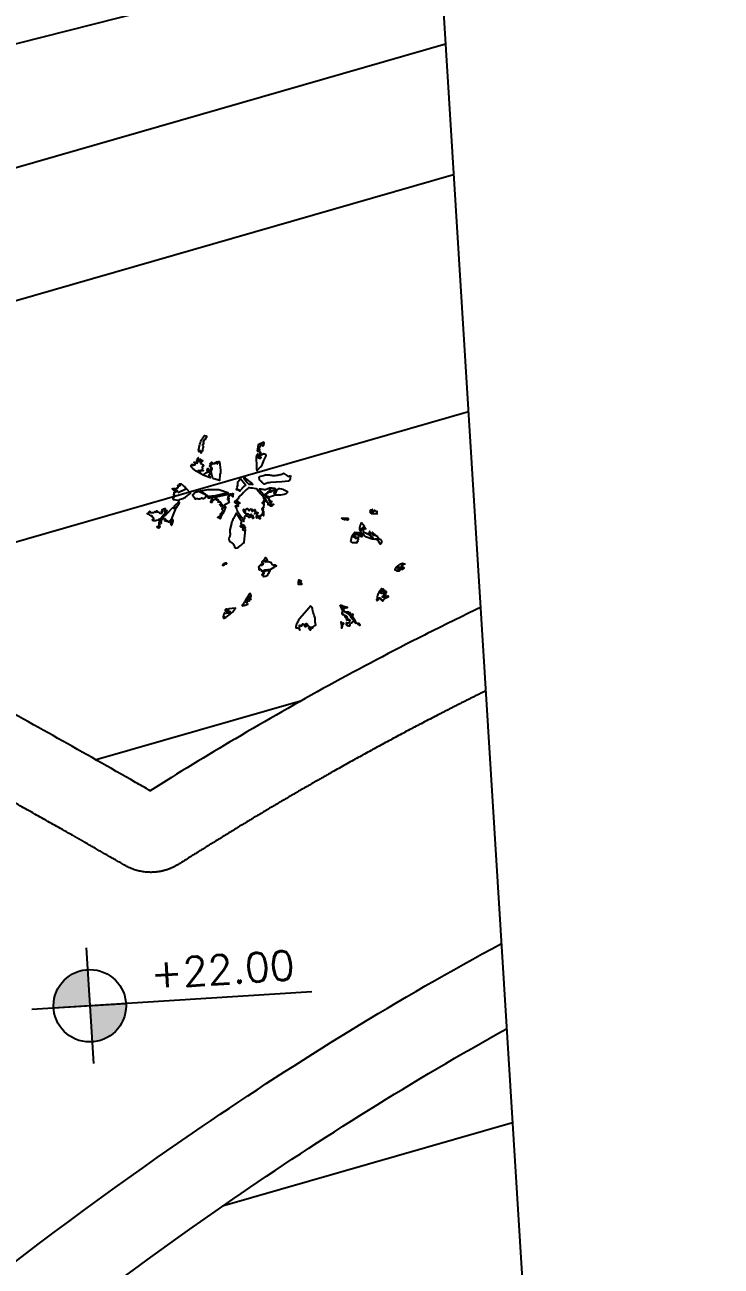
# Model space of a CAD drawing. Header units: millimetres. Extents: x 55520 to 96084, y -58491 to -49645.
# Drawn here: x 60770.71 to 60797.73, y -57585.09 to -57536.91 of the extents above; entities that cross this region are included whole.
import ezdxf
from ezdxf.enums import TextEntityAlignment as Align

# ---------------------------------------------------------------- set-up
doc = ezdxf.new("R2010")
doc.units = ezdxf.units.MM
for name, color, linetype in [('Alvenaria Vista', 40, 'Continuous'), ('ARQ-COTAS', 1, 'Continuous'), ('ARQ-SÍMBOLOS', 2, 'Continuous'), ('ARQ-TEXTO2', 2, 'Continuous'), ('Caminhos Principais', 13, 'Continuous'), ('Curvas de Nível', 10, 'Continuous'), ('Árvores Existentes', 114, 'Continuous')]:
    doc.layers.add(name, color=color, linetype=linetype)
doc.styles.add('ROMANS', font='romans.shx')

# ---------------------------------------------------------------- blocks, each defined once
blk = doc.blocks.new('Nível_Planta')
at = {"layer": 'ARQ-SÍMBOLOS', "ltscale": 0.1}
h = blk.add_hatch(color=1, dxfattribs=at)
h.dxf.hatch_style = 1
h.paths.add_polyline_path([(-0.25, 0), (0, 0), (0, 0.25, 0.414214)])
h.paths.add_polyline_path([(0.25, 0), (0, 0), (0, -0.25, 0.414214)])
at = {"layer": 'ARQ-SÍMBOLOS', "color": 1}
for p, q in [((0, 0.4), (0, -0.4)), ((1.5346, 0), (-0.4, 0))]:
    blk.add_line(p, q, dxfattribs=at)
at = {"layer": 'ARQ-SÍMBOLOS', "color": 1, "ltscale": 0.1}
blk.add_line((-0.25, 0), (0.25, 0), dxfattribs=at)
at = {"layer": 'ARQ-SÍMBOLOS', "color": 1}
blk.add_circle((0, 0), 0.25, dxfattribs=at)
at = {"layer": 'ARQ-TEXTO2', "style": 'ROMANS'}
blk.add_attdef('NIVEL-ACABADO', text='', height=0.2, dxfattribs=at).set_placement((0.4323, 0.0338), align=Align.BOTTOM_LEFT)
blk = doc.blocks.new('tree top 2_cad-block.com')
at = {"color": 0}
for points in [[(-1845, 1069), (-1847, 1084, -0.088815), (-1845, 1113), (-1816, 1209, -0.089515), (-1760, 1319, -0.039705), (-1714, 1370), (-1682, 1362), (-1680, 1351, 0.13608), (-1671, 1336), (-1687, 1332, 0.465732), (-1697, 1311, -0.562832), (-1700, 1307, 0.466834), (-1711, 1297, -0.581707), (-1715, 1294, 0.814547), (-1727, 1279, -0.734054), (-1734, 1267, 0.643271), (-1748, 1250, -0.162329), (-1743, 1216, -0.376612), (-1756, 1205, 0.419718), (-1769, 1193, 0.180092), (-1763, 1175, -0.267847), (-1759, 1151, 0.023532), (-1774, 1106, 0.207887), (-1770, 1078), (-1783, 1074, 0.500594), (-1797, 1042, -1.268623), (-1804, 1040, -0.01016), (-1805, 1066, 0.588961), (-1830, 1080, 0.252097), (-1838, 1066, -0.601837), (-1845, 1069, -0.718485)], [(-1788, 607), (-1746, 639, -0.097874), (-1697, 662, -0.128018), (-1675, 662, -0.307379), (-1658, 643), (-1656, 619), (-1665, 617, 0.29532), (-1675, 604, -0.182122), (-1677, 600, 0.494884), (-1677, 593, -0.195453), (-1665, 576, -0.080316), (-1664, 568, 0.278246), (-1656, 549), (-1788, 607), (-1879, 663, -0.097112), (-2017, 789), (-2010, 796, 0.411321), (-2010, 805, -0.500255), (-2009, 813), (-2003, 807, 1.12276), (-1988, 825, -0.743806), (-1986, 830, -0.311104), (-1973, 821, 0.514912), (-1953, 816, -0.313791), (-1946, 816, 0.452196), (-1930, 822, 0.410143), (-1947, 863, -0.969955), (-1945, 869, -0.06329), (-1909, 851, 0.355806), (-1888, 853, 0.510828), (-1890, 866, -0.10836), (-1903, 877, -1.177188), (-1898, 880, 0.331389), (-1879, 867, 0.582831), (-1873, 880, 0.154049), (-1902, 904, -0.894376), (-1901, 907, 0.129766), (-1872, 911, 0.905698), (-1877, 930, -1.12434), (-1878, 936, 0.426186), (-1866, 947, -1.282861), (-1863, 946, 0.354552), (-1859, 923, 0.296096), (-1829, 918, -0.551146), (-1818, 911, -0.351024), (-1827, 900, -0.220974), (-1832, 901, 0.600466), (-1858, 889, 0.550223), (-1843, 878, 0.015247), (-1824, 886, 0.362883), (-1819, 896, -0.451983), (-1815, 902, -0.214635), (-1792, 895, -0.312913), (-1788, 877, -0.381887), (-1794, 874, 0.31798), (-1813, 867, 0.132113), (-1825, 833, 0.618764), (-1819, 830, -0.358863), (-1806, 828, -0.304605), (-1805, 822, 0.602998), (-1803, 819, -0.442928), (-1781, 803, 0.261574), (-1774, 791, -0.805522), (-1775, 783, 0.140799), (-1790, 780, 0.181761), (-1798, 770, 0.207017), (-1797, 758, -0.118459), (-1792, 740, -0.217255), (-1800, 723, 0.627814), (-1796, 710, -0.409067), (-1785, 695, -0.679232), (-1792, 694, 0.253709), (-1803, 699, -0.330594), (-1806, 702, 0.928044), (-1814, 700, -0.631056), (-1820, 696, -0.030977), (-1825, 699, 0.530217), (-1835, 695, -0.532649), (-1845, 691, 0.097941), (-1859, 698, 0.126351), (-1880, 698, 0.790745), (-1880, 689, -0.1464), (-1847, 671, -0.680205), (-1851, 661, 0.032221), (-1875, 660)], [(-1708, 671), (-1699, 673, -0.09447), (-1677, 674, 0.045101), (-1669, 674, 0.489783), (-1665, 680, -0.058446), (-1670, 710, 0.292266), (-1680, 723, 0.33801), (-1706, 715, 0.166405), (-1711, 697, 0.041311), (-1708, 671, 0.824584)], [(-1460, 839), (-1449, 686, -0.0881), (-1454, 634, 0.056659), (-1479, 485), (-1607, 527), (-1637, 685), (-1619, 692, 0.273075), (-1610, 704, 0.426351), (-1615, 709, 0.15454), (-1635, 704), (-1632, 713), (-1619, 715, 0.269492), (-1605, 727, 0.535549), (-1613, 737, 0.093626), (-1631, 732), (-1627, 740, 0.268284), (-1628, 758, 0.564666), (-1644, 757), (-1641, 767, 0.727287), (-1650, 773, -1.678519), (-1651, 777, 0.206904), (-1632, 778, 0.858342), (-1637, 791, -0.921586), (-1638, 797, 0.182595), (-1630, 805, 0.479196), (-1634, 816, -0.635433), (-1636, 825), (-1627, 818, -0.147741), (-1620, 807, 0.575549), (-1607, 804, 0.382474), (-1606, 821, 0.187742), (-1629, 833, -0.788716), (-1629, 835, 0.191523), (-1616, 847, -0.517478), (-1610, 848, -0.111343), (-1598, 828, 0.350335), (-1581, 817, -0.066885), (-1551, 816, 0.715872), (-1541, 832, -0.5056), (-1540, 838, -0.421765), (-1532, 835, 0.187476), (-1508, 811, 0.631554), (-1492, 824, 0.251116), (-1514, 847, -0.944719), (-1513, 851, 0.126923), (-1475, 853, -0.597767), (-1460, 839, 0.843911)], [(-918, 375), (-904, 379, -0.146275), (-875, 377, 0.026103), (-840, 366, 0.751732), (-838, 370), (-865, 397, 0.019999), (-971, 496, 0.213727), (-1003, 505, 0.626689), (-1004, 500), (-945, 414), (-918, 375)], [(-2298, 149), (-2279, 158, -0.064163), (-2238, 173, 0.102926), (-2134, 218, -0.001225), (-2060, 270), (-2122, 356), (-2166, 342, 0.031229), (-2281, 297, -0.546866), (-2289, 302, -0.352214), (-2283, 309), (-2128, 366), (-2151, 392, 0.062144), (-2222, 455, -0.004183), (-2238, 466), (-2240, 460, -0.475274), (-2249, 456, 0.014731), (-2263, 462), (-2257, 450, -0.180142), (-2256, 430, -0.522103), (-2277, 423, 0.006367), (-2297, 438), (-2296, 428, -0.105469), (-2298, 392, -0.586196), (-2314, 388, 0.58716), (-2319, 387, -0.125602), (-2329, 369, -0.612555), (-2348, 375, 0.45834), (-2354, 378, -0.3315), (-2372, 384), (-2376, 376, -0.492547), (-2398, 375, 0.393664), (-2409, 376), (-2393, 363, 0.200012), (-2385, 361, -0.506432), (-2374, 349, 0.949461), (-2366, 347, -0.738255), (-2349, 347, 0.441385), (-2343, 344, -0.121715), (-2330, 346, -0.336345), (-2327, 342, 0.65249), (-2323, 341, -0.70196), (-2310, 337, -0.177369), (-2315, 321, -0.539552), (-2323, 321, 0.608779), (-2328, 321, -0.172682), (-2339, 310, -0.508094), (-2351, 317, 0.14849), (-2354, 325, 0.571931), (-2361, 324, -0.134437), (-2371, 310, 0.104294), (-2381, 297, 0.43602), (-2378, 287, -0.797149), (-2380, 272, 0.557089), (-2386, 261, 0.232415), (-2375, 253, -0.767225), (-2373, 237, -0.175102), (-2384, 237, 1.173055), (-2385, 228, -1.422673), (-2390, 214, 0.374572), (-2395, 214, 0.518418), (-2395, 210, -0.724129), (-2397, 194, 0.58457), (-2401, 182, -0.262825), (-2400, 172, 0.385163), (-2398, 169, 0.112171), (-2387, 167), (-2348, 160), (-2325, 155, -0.01112), (-2298, 149, 0.376878)], [(-2521, -35), (-2642, -157, -0.089009), (-2704, -201, -0.096163), (-2788, -221, -0.123216), (-2815, -216, -0.223286), (-2832, -195), (-2820, -195, 0.076603), (-2800, -190, 0.899829), (-2803, -178, -1.038091), (-2803, -175, 0.986811), (-2804, -164, -0.544454), (-2808, -158, 0.432806), (-2811, -153, -0.37258), (-2825, -130, 0.559072), (-2838, -119, -0.250373), (-2846, -118, 0.027998), (-2881, -93, 0.032051), (-2921, -71), (-2893, -56, 0.188026), (-2871, -32, -0.884622), (-2865, -33, 0.508499), (-2842, -54, -0.167556), (-2816, -57, 0.371143), (-2785, -49, -0.522163), (-2758, -49, 0.955418), (-2741, -38, -1.610711), (-2726, -37, 0.523452), (-2718, -51, -0.212245), (-2683, -68, 0.255519), (-2651, -81, 0.165677), (-2632, -71, 0.141011), (-2623, -55, 0.642708), (-2631, -49, -0.678161), (-2639, -42, -0.472306), (-2631, -38, 1.010485), (-2623, -24, -0.455818), (-2626, -9, -0.619485), (-2620, -10, 0.82757), (-2606, -9, -0.659329), (-2587, -3, 0.639199), (-2574, 1, -1.121814), (-2563, -2, 0.198454), (-2563, -12, -0.621284), (-2566, -16, 0.965475), (-2572, -36, -0.354222), (-2567, -44, -0.415077), (-2573, -49, 0.654997), (-2582, -65, 0.243418), (-2567, -72, 0.278337), (-2555, -65, -0.08015), (-2534, -36, -0.372967), (-2521, -35, -0.781338)], [(-1716, 178), (-1596, 173, 0.03918), (-1533, 175, 0.025885), (-1289, 215, -0.26769), (-1279, 212, -0.08339), (-1271, 200, 0.702426), (-1261, 200, -0.583324), (-1255, 202, 0.091947), (-1249, 197, 0.636667), (-1242, 203, -0.102023), (-1242, 216), (-1234, 212, 0.177507), (-1222, 211), (-1230, 200, 0.242683), (-1239, 151), (-1260, 173), (-1260, 179, 0.150092), (-1263, 190, 0.220869), (-1271, 196, -0.109232), (-1285, 201, 0.635134), (-1294, 196, 0.016557), (-1292, 183), (-1299, 189, 0.883233), (-1320, 173, 0.085094), (-1312, 164), (-1323, 167, 0.973357), (-1332, 138, -0.106541), (-1314, 126), (-1334, 127, 1.235018), (-1328, 98, -0.51714), (-1321, 92, -0.246346), (-1325, 83, 0.554423), (-1322, 57, -0.340995), (-1318, 47), (-1365, 24, -0.007605), (-1468, -26, -0.528192), (-1477, -21, -0.071723), (-1476, -10), (-1465, -7, 0.906774), (-1467, 16, 0.06872), (-1497, 12, -0.620262), (-1504, 19, -0.274898), (-1489, 30, 0.852401), (-1487, 62, 0.108481), (-1527, 62, -0.973353), (-1530, 75, 0.810752), (-1533, 112, 0.195441), (-1558, 105, -1.128724), (-1560, 110, 0.427576), (-1551, 134, 0.533613), (-1574, 137, -0.162671), (-1597, 124, 0.254329), (-1610, 114, -0.530919), (-1623, 111, 0.858905), (-1648, 92, -0.491423), (-1660, 65, -0.602763), (-1676, 83, -0.145022), (-1663, 100, 0.374464), (-1660, 115, -0.673088), (-1648, 130, 0.970228), (-1641, 150, 0.171449), (-1692, 151, -0.656795), (-1716, 178, -1.95652)], [(-627, 111), (-549, 83), (-547, 74, 0.346791), (-540, 68), (-545, 56, 0.204948), (-544, 31, 0.386827), (-535, 27, 0.108297), (-519, 37), (-535, 19, 0.715071), (-521, -6, 0.225989), (-498, 10, -1.063354), (-493, 7, -0.176207), (-516, -8, 1.02865), (-510, -29, -0.884872), (-504, -41, 1.23766), (-490, -57, -0.148128), (-468, -39, -1.25135), (-466, -50, 0.319746), (-480, -59, -0.401792), (-521, -77, -0.328346), (-533, -60, 0.585454), (-552, -48, -0.720937), (-567, -34, 0.351815), (-575, -3, 0.029506), (-603, 16, -1.207997), (-597, 23, 0.835817), (-587, 28, 0.274973), (-617, 55), (-620, 71, 0.028147), (-627, 111, -2.946315)], [(-2455, -327), (-2428, -250, 0.154649), (-2428, -230, 0.020316), (-2433, -215), (-2483, -274), (-2479, -277, -0.448907), (-2478, -289, 0.39416), (-2477, -295, -0.2667), (-2475, -304, 0.46305), (-2470, -310, -0.433449), (-2465, -317, 0.543615), (-2455, -327, -0.307416)], [(-1468, -121), (-1447, -154, -0.410895), (-1449, -161), (-1486, -198, 0.153247), (-1495, -218, -0.066662), (-1503, -242, 0.002474), (-1512, -262), (-1522, -251, 0.14932), (-1548, -237, -0.273157), (-1559, -227), (-1540, -220, 0.191769), (-1531, -212, -0.388623), (-1523, -210, 0.51548), (-1515, -205, -0.27493), (-1510, -198, 0.385071), (-1504, -184), (-1499, -181, 0.602624), (-1499, -170, -0.67029), (-1498, -161, -0.160548), (-1487, -161, 0.224512), (-1483, -150, -0.338029), (-1480, -147, 0.003162), (-1470, -144, 0.21648), (-1468, -121, -1.494868)], [(-1396, -33), (-1467, -68), (-1453, -97), (-1429, -132), (-1409, -90, 0.05474), (-1391, -41, 0.398208), (-1396, -33, 1.040274)], [(852, -386), (957, -401, -0.36627), (963, -407), (965, -435), (960, -437, -0.487012), (955, -433, 0.678002), (942, -429, -0.383513), (930, -431, 0.17088), (914, -426, 0.122086), (902, -430, -0.495728), (891, -426, 0.37845), (877, -418, -0.259637), (857, -411, 0.112432), (846, -403, -0.494107), (843, -392, -0.160505), (852, -386, -0.319489)], [(1414, -341), (1530, -351), (1530, -343), (1525, -339, -0.734262), (1529, -324, 0.333627), (1537, -318, 0.248211), (1535, -308, 0.27891), (1525, -305, -0.407942), (1506, -294, 0.573159), (1498, -291, -0.830127), (1490, -286, 0.994469), (1479, -281, -0.212947), (1471, -288, 0.491222), (1469, -292, -0.308631), (1468, -300, -0.489003), (1462, -300, 0.771362), (1455, -304, -0.09344), (1455, -324, -0.670202), (1447, -325, 0.011072), (1439, -312, -0.342731), (1439, -299, 0.047838), (1450, -284, 0.293272), (1450, -268, 0.542762), (1434, -268, -0.410365), (1422, -271, 0.411332), (1404, -276, 0.362362), (1405, -286, -0.641927), (1402, -296, 0.725184), (1399, -313, -0.403894), (1402, -321, 0.642281), (1407, -327, -0.830277), (1414, -341, 2.70295)], [(992, -855), (1021, -743), (1077, -682), (1114, -686), (1173, -695), (1212, -748), (1206, -776), (1202, -774), (1201, -766, 0.470454), (1186, -754, 0.563802), (1183, -763, -0.555261), (1181, -770), (1164, -759, -0.609785), (1165, -750, 0.527421), (1167, -740, 0.465619), (1143, -741, -0.297434), (1136, -743, -0.629265), (1136, -740, 0.113434), (1145, -728, 0.688074), (1140, -722, 0.10417), (1122, -734, -0.789973), (1117, -731, 0.324383), (1113, -721, 0.395234), (1099, -722, -0.208353), (1085, -729), (1088, -720), (1094, -715, 0.353349), (1097, -703, 0.509583), (1082, -700, -0.026084), (1037, -737, 0.766852), (1041, -747, 0.060096), (1060, -742, -0.231845), (1065, -743), (1050, -754, 0.372058), (1047, -769, 0.428666), (1055, -771, -0.044271), (1082, -758, -1.075869), (1084, -763, 0.419088), (1070, -785, 0.332562), (1088, -799, 0.115323), (1103, -796, 0.038252), (1133, -780, -0.923358), (1136, -784, 0.382251), (1132, -827, -0.57402), (1130, -832, 0.579223), (1122, -851, -0.308062), (1122, -865, -0.348826), (1112, -868, 0.934613), (1105, -885, -0.666693), (1105, -892), (1026, -886), (992, -855)], [(1211, -497, 0.014231), (1175, -605, 0.135111), (1175, -648), (1270, -582), (1211, -497)], [(1338, -738), (1430, -841), (1403, -839), (1297, -791), (1255, -754), (1256, -747, 0.205085), (1252, -737, -0.267582), (1251, -731, 0.959744), (1242, -728, -0.869547), (1238, -727, 0.941709), (1232, -726, -0.293953), (1228, -729), (1199, -691), (1193, -676, -0.273729), (1195, -664), (1280, -601), (1297, -629), (1287, -632), (1280, -628, 0.367764), (1262, -632, -0.063935), (1244, -651, 0.513268), (1244, -660, -0.605508), (1243, -668, 0.857756), (1245, -677, -0.635554), (1249, -683, 0.691072), (1256, -694, -0.29007), (1272, -699, 0.244103), (1285, -705, -0.257025), (1299, -712, 0.155781), (1313, -722, 0.072336), (1326, -724, -0.6132), (1330, -731, 0.996848), (1338, -738, 0.238591)], [(1348, -715), (1446, -838), (1473, -834, -0.271606), (1485, -839, 0.015518), (1503, -860, -0.078262), (1548, -931, 0.453694), (1565, -936, -0.004343), (1581, -927, 0.387248), (1584, -919, -0.412698), (1587, -909, 0.505004), (1589, -904, -0.472588), (1590, -895, 0.593565), (1589, -883, -0.301006), (1579, -865, 0.314148), (1574, -857, 0.111505), (1539, -851, -0.676042), (1535, -841, 0.461589), (1534, -827, 0.595664), (1528, -830, -0.18247), (1522, -845, -0.725359), (1515, -841, -0.03513), (1520, -813, 0.281204), (1516, -800, 0.079835), (1490, -783, -0.252554), (1473, -761, 0.588667), (1466, -758, -0.188763), (1444, -766, -0.108021), (1431, -762, -0.880198), (1436, -749, 0.76089), (1437, -746, -0.549946), (1439, -734, 0.851597), (1437, -725, -0.362531), (1427, -717, 0.277109), (1418, -708, 0.444998), (1411, -713, -0.255509), (1405, -720, 0.980122), (1409, -729, -1.395076), (1410, -736, 0.006286), (1389, -731, -0.506857), (1386, -723, 0.488723), (1383, -717, -0.278861), (1376, -709, 0.095203), (1371, -695, -0.173507), (1368, -685, 0.882483), (1363, -683, 0.238977), (1364, -689, -0.330198), (1363, -702, -0.207382), (1355, -706, 0.492074), (1348, -715, 1.040972)], [(-770, -1327), (-713, -1304), (-590, -1296), (-526, -1260, -0.054713), (-481, -1240, 0.514761), (-480, -1236), (-506, -1219), (-514, -1220), (-520, -1221, 0.341554), (-526, -1227, -0.956258), (-539, -1226, 0.377574), (-544, -1219, -0.125262), (-560, -1212, -0.345182), (-564, -1199, 0.439944), (-568, -1190, -0.437238), (-575, -1172), (-636, -1149, 0.146502), (-654, -1147), (-675, -1151, -0.196547), (-690, -1148), (-729, -1132, 0.375289), (-752, -1139), (-757, -1155), (-750, -1164, 0.555393), (-747, -1164, -0.791616), (-736, -1168, -0.297461), (-738, -1171, 0.675809), (-738, -1174, -0.392951), (-735, -1181, -0.370397), (-739, -1183, 0.716064), (-740, -1185, -0.628264), (-743, -1193, 0.513168), (-745, -1196, -0.533207), (-751, -1205, 0.299309), (-762, -1212, -0.679189), (-772, -1211, 0.74017), (-774, -1211, -0.944736), (-780, -1210, -0.131743), (-778, -1204, -0.344544), (-775, -1203, 0.499871), (-773, -1202, 0.241012), (-774, -1198, -0.316456), (-776, -1187), (-783, -1196, -0.133799), (-807, -1217, 0.187691), (-832, -1243), (-827, -1250, 0.291126), (-822, -1251, -0.706699), (-819, -1257, 0.555542), (-818, -1259, -0.347549), (-815, -1263, 0.48264), (-813, -1264, -1.394119), (-813, -1272, 0.162607), (-822, -1271, 0.718491), (-822, -1275, -0.433346), (-820, -1281, -0.149293), (-824, -1285), (-819, -1286, -0.535485), (-816, -1292, 0.300322), (-816, -1295, 0.637064), (-812, -1295, -0.243919), (-809, -1291, -0.503324), (-807, -1293), (-805, -1291, -0.508199), (-800, -1292, -0.303598), (-801, -1295, 0.357957), (-801, -1295, 0.559376), (-799, -1295, -0.2208), (-794, -1291, -0.560543), (-792, -1293, -0.139308), (-794, -1296), (-792, -1295, 0.167572), (-790, -1293, -1.022921), (-788, -1294, -0.182012), (-789, -1296), (-788, -1296), (-786, -1294, 0.252895), (-786, -1293, -0.895042), (-784, -1292, -0.221826), (-784, -1296, 0.425383), (-784, -1297, 0.060272), (-777, -1299, -0.493309), (-773, -1306, 0.004302), (-777, -1315, 0.503329), (-770, -1327, -1.565226)], [(-695, -1064), (-682, -1064, -0.267456), (-677, -1067), (-654, -1118, -0.404631), (-658, -1131), (-680, -1136, -0.183845), (-686, -1135), (-726, -1118), (-721, -1113), (-713, -1112, 0.649235), (-710, -1101, -0.954379), (-707, -1098, 0.461393), (-694, -1094, 0.228418), (-694, -1087, -0.428908), (-692, -1083, 0.611638), (-695, -1064, 1.456183)], [(-753, -1340), (-714, -1325, -0.092186), (-694, -1321), (-616, -1320, -0.370136), (-612, -1323, -0.259358), (-613, -1328), (-650, -1384, -0.014992), (-674, -1418, -0.239157), (-702, -1432), (-744, -1433), (-737, -1426, 0.848083), (-745, -1415, -0.24531), (-754, -1414, -0.181807), (-763, -1403, 0.528461), (-769, -1402), (-765, -1398, 0.498163), (-767, -1391, -0.723075), (-767, -1388, -0.182988), (-760, -1389, 0.342127), (-754, -1389, 0.578042), (-757, -1377), (-745, -1374, -0.082929), (-733, -1373, 0.710647), (-729, -1365, 0.293094), (-745, -1362), (-740, -1359, 1.044474), (-746, -1349, 0.045681), (-746, -1349, 0.712729), (-753, -1340, 2.663683)], [(1869, -1384), (1930, -1351, -0.097148), (1965, -1340, -0.140514), (1982, -1343, -0.016579), (2007, -1356, -0.830191), (2005, -1362, 0.089425), (1991, -1362, 0.234995), (1987, -1366, -0.478778), (1982, -1367, 0.496572), (1972, -1369, -0.317136), (1958, -1378, 0.515948), (1949, -1390, -0.79428), (1941, -1395, 1.437306), (1937, -1404, -0.392356), (1948, -1416, 0.381645), (1962, -1433, 0.758625), (1967, -1422, -0.744214), (1970, -1413, -0.333489), (1983, -1425, -0.158447), (1980, -1442, -0.396631), (1965, -1448, 0.555484), (1955, -1455, -1.27768), (1947, -1454, 0.657206), (1940, -1446, -1.42975), (1940, -1440, 0.96299), (1944, -1431, 0.174549), (1924, -1429, 0.559543), (1920, -1442, -0.348994), (1921, -1463, -0.418007), (1913, -1464, -0.299667), (1908, -1450, 0.193145), (1905, -1434, 0.342316), (1899, -1432, -0.713337), (1898, -1429, 0.275771), (1899, -1414, 0.191452), (1891, -1406, 0.581667), (1884, -1412, 0.114444), (1888, -1423), (1878, -1417, 0.615081), (1867, -1425, 0.437085), (1879, -1433, -1.066003), (1880, -1439, 1.159974), (1883, -1449, -0.57046), (1894, -1457, 0.001871), (1891, -1486, -0.788783), (1886, -1486, 0), (1882, -1477, 0.762191), (1874, -1478, -0.058706), (1872, -1485, -0.779396), (1869, -1484, 0.128645), (1864, -1472, 1.005616), (1857, -1476, -0.182153), (1860, -1485, -1.035845), (1853, -1484, 0.745755), (1848, -1482, -0.593832), (1840, -1480, 0.388609), (1830, -1473), (1816, -1463), (1812, -1439), (1816, -1438, -0.247079), (1822, -1438, 0.829924), (1827, -1431, -0.268799), (1825, -1423, -0.393608), (1829, -1421, 0.176772), (1837, -1421, 0.490694), (1838, -1414, -0.418859), (1839, -1405, -0.265366), (1845, -1404, 0.006994), (1855, -1408, 0.710176), (1860, -1401, -0.393253), (1863, -1388, -0.03645), (1869, -1384, -1.23272)], [(-20, -1630), (-75, -1628), (-75, -1620, -0.088597), (-62, -1539, -0.70993), (-55, -1539, 0.474003), (-42, -1544, -0.472383), (-34, -1547, 0.28341), (-21, -1558, -1.251566), (-24, -1565, 0.237675), (-44, -1563, 0.267676), (-52, -1573, 0.540002), (-45, -1580, -0.318436), (-35, -1584, 0.14078), (-23, -1595, -0.508809), (-22, -1601, 0.61424), (-16, -1616, -0.583075), (-12, -1626, -0.274093), (-20, -1630, -6.824921)], [(-1027, -1745), (-1094, -1826, 0.032991), (-1122, -1865, 0.016338), (-1139, -1893, -0.07529), (-1194, -1966), (-1188, -1970), (-1180, -1969, 0.257169), (-1169, -1961, -0.651257), (-1162, -1961, 0.536087), (-1149, -1963, -0.402156), (-1133, -1962), (-1101, -1952), (-1083, -1948), (-1085, -1934, 0.27592), (-1096, -1921, -0.58736), (-1101, -1898, -0.32016), (-1079, -1896, 0.772512), (-1076, -1893, -0.016266), (-1082, -1881, -0.171537), (-1085, -1856, -0.543591), (-1070, -1851, -0.154503), (-1049, -1879, 1.039647), (-1045, -1878, 0.046617), (-1064, -1842, -0.500819), (-1056, -1819, -0.394257), (-1030, -1832, 0.022448), (-1019, -1856, 0.624901), (-1015, -1856, 0.298802), (-1017, -1841, -0.350404), (-1018, -1801, -0.557284), (-1004, -1802), (-1010, -1770, 0.034702), (-1015, -1750, 0.483564), (-1027, -1745, 2.598106)], [(1524, -1806), (1511, -1827), (1520, -1891, 0.121588), (1523, -1898, -0.541651), (1521, -1901, -0.457047), (1516, -1897, 0.057371), (1510, -1864, 0.040875), (1501, -1841), (1473, -1878, 0.028758), (1448, -1916, 0.061947), (1430, -1958, 0.190218), (1432, -1971, -0.070914), (1436, -1983, -0.162018), (1435, -1993), (1419, -2019, 0.647319), (1427, -2030, 0.036533), (1435, -2027, 0.188674), (1445, -2018, -0.341109), (1459, -2012, 0.815699), (1461, -2006, -0.649252), (1465, -1990, 0.265082), (1471, -1985, -0.59499), (1485, -1982, 0.052446), (1492, -1989, -0.234355), (1494, -1994, 0.445804), (1500, -2000, -0.390137), (1509, -2007, -0.491987), (1504, -2012, 1.638511), (1505, -2015, -0.301832), (1510, -2013, -0.073131), (1521, -2019, -0.501044), (1521, -2031, 0.528757), (1522, -2040, 0.281056), (1532, -2040, -0.394811), (1541, -2041, 0.597648), (1545, -2041, -0.128289), (1563, -2015, -0.055834), (1613, -1982, -0.134359), (1647, -1974, 0.75313), (1651, -1963, 0.261185), (1636, -1962, -0.080447), (1572, -1978, -0.124009), (1538, -1973, -0.643764), (1538, -1956, -0.069388), (1604, -1935, 0.66987), (1605, -1931, -0.359802), (1600, -1914, -0.009668), (1617, -1878, 0.344998), (1615, -1869, 0.281091), (1607, -1868, 0.294378), (1602, -1875, -0.345082), (1569, -1915, -0.602514), (1560, -1905, -0.113721), (1579, -1878, 0.497652), (1578, -1872, 0.208212), (1565, -1870, -0.795245), (1560, -1861, -0.24948), (1592, -1854, 1.187187), (1593, -1848, -0.025947), (1554, -1848, -0.969594), (1554, -1828, 0.166936), (1566, -1824, 0.507976), (1566, -1819, 0.269543), (1552, -1819, -0.483425), (1530, -1809, 0.472194), (1524, -1806, 3.192001)], [(-1326, -2008), (-1453, -2012), (-1460, -2017), (-1461, -2021, -0.300796), (-1468, -2028, -0.36307), (-1475, -2024, 0.94918), (-1478, -2025, -1.103222), (-1488, -2026, -0.06127), (-1487, -2017, 1.094855), (-1490, -2017, -0.476226), (-1498, -2024, -0.478933), (-1502, -2017, 1.530249), (-1508, -2017, -0.568204), (-1518, -2030, 0.718186), (-1524, -2045, 0.282118), (-1507, -2048, -0.235526), (-1485, -2051, 0.206158), (-1452, -2056, -0.622808), (-1437, -2075, -0.175613), (-1456, -2095, -0.243877), (-1494, -2094, 0.351127), (-1518, -2098, -0.523331), (-1535, -2096, 0.522631), (-1547, -2095, 0.150666), (-1556, -2114, -0.127878), (-1574, -2160, 1.633451), (-1565, -2161, -1.213065), (-1552, -2160, 0.263663), (-1550, -2165, -0.432474), (-1549, -2172, 0.055918), (-1554, -2180, -0.427719), (-1564, -2183, 0.81891), (-1568, -2188, 0.338097), (-1555, -2191), (-1515, -2169, 0.045857), (-1411, -2100, 0.052349), (-1324, -2012, 0.637667), (-1326, -2008, 1.48193)], [(707, -2070), (792, -2108), (843, -2125), (842, -2130, -0.525881), (836, -2133, 0.687541), (832, -2136, -1.157019), (827, -2136, 0.934664), (814, -2135, -0.829115), (809, -2135, 0.770887), (802, -2135, -0.102164), (799, -2141, -0.958551), (795, -2137, 0.391021), (794, -2132, -0.348409), (794, -2128, 0.78484), (789, -2124, -0.225056), (774, -2126, 0.560532), (769, -2130, -0.100299), (769, -2144, 0.075972), (768, -2182), (746, -2177), (734, -2147), (737, -2144), (740, -2148, 0.510655), (751, -2147, 0.100408), (759, -2126, -0.167571), (763, -2118, 0.745079), (760, -2112, 0.349448), (754, -2119, 0.00822), (754, -2119, -0.969823), (752, -2119, -0.20384), (756, -2108, 1.103978), (752, -2105, 0.258934), (751, -2112, -0.341948), (751, -2114, -0.526725), (748, -2113, 0.572824), (740, -2112, 0.673756), (743, -2117, -0.640476), (745, -2120, 0.4874), (746, -2125, -0.587418), (747, -2131, 0.628903), (748, -2136, -0.52069), (750, -2144, -0.135093), (745, -2148, -0.484207), (740, -2146, 0.287262), (736, -2140, 0.311873), (732, -2142), (728, -2135, -0.056123), (718, -2104), (707, -2070)], [(1062, -2490, 0.574464), (1068, -2485, 0.076699), (1065, -2476, 0.004505), (1059, -2464, 0.275059), (1041, -2453), (1024, -2453), (1062, -2490), (1060, -2493), (998, -2433, 0.176691), (981, -2407, -0.056271), (917, -2349, -0.105082), (896, -2311, 0.0885), (889, -2297, 0.072704), (832, -2241), (759, -2189), (743, -2186), (729, -2236), (730, -2248), (739, -2248), (747, -2244, -0.724091), (754, -2252, -0.099147), (745, -2264, 0.718551), (746, -2268, 0.129773), (760, -2264, -0.580389), (769, -2269, 0.476311), (776, -2274, -0.886244), (778, -2280, 0.609843), (778, -2287, 0.230895), (789, -2287, -0.158013), (804, -2285, -0.795339), (804, -2299, -0.075772), (787, -2301, 1.233813), (789, -2311, -0.165777), (804, -2310, 0.311857), (810, -2308, -0.52341), (828, -2309, -0.7021), (821, -2318, 0.38785), (813, -2322, -0.071385), (804, -2336, 1.074428), (810, -2340, -0.329553), (824, -2334, -0.329034), (833, -2346, -0.457659), (816, -2362, 1.193207), (816, -2371, -0.124953), (837, -2370, 0.212527), (852, -2368, -0.439528), (873, -2373, -0.428596), (867, -2395), (865, -2405, -0.177711), (857, -2419, 0.05295), (851, -2427, -0.292865), (826, -2436, -0.186266), (811, -2426, 0.648485), (802, -2428, 0.471497), (806, -2434), (811, -2440, -0.493545), (808, -2457, -0.145888), (796, -2459), (802, -2468, 0.195242), (816, -2477, -0.058767), (850, -2489, 0.346333), (866, -2485, 0.121785), (877, -2460, -0.307116), (907, -2430, 0.266034), (926, -2413, -0.422604), (943, -2405, -0.190157), (972, -2432, 0.603724), (998, -2433)], [(817, -2217), (856, -2250, -0.057603), (886, -2282, -0.033238), (899, -2301, -0.069103), (903, -2312, 0.081611), (909, -2325, 0.072445), (950, -2373, 0.003681), (967, -2388), (974, -2381), (974, -2373), (971, -2373, -0.545827), (968, -2368, 0.619076), (966, -2364, -0.112261), (955, -2362, 0.159456), (947, -2362, -0.45544), (944, -2360, 0.147843), (942, -2354, -0.27736), (940, -2345, -0.124227), (949, -2334, 0.869207), (945, -2327, -0.117034), (926, -2330, -0.8346), (925, -2324, 0.574395), (927, -2319, -0.497905), (928, -2307, 0.732688), (927, -2302, 0.135415), (921, -2303, -0.445116), (915, -2301, -0.370461), (918, -2290, 0.704853), (918, -2286, -0.156087), (909, -2282, -1.240354), (916, -2278, 0.602135), (922, -2279, -0.680409), (928, -2280, 0.902523), (934, -2280, -0.835749), (939, -2280, 0.990715), (947, -2277, 0.083605), (941, -2265, 0.463072), (934, -2265, 0.257092), (933, -2269, -0.806052), (925, -2272, 0.446298), (917, -2272, -0.486739), (905, -2270, -0.091418), (900, -2253, 0.117819), (893, -2235, 0.506105), (884, -2235, -0.214369), (875, -2240, -0.548203), (866, -2228, 0.779982), (861, -2224, -0.771782), (857, -2221, 0.597597), (852, -2216, -0.089511), (817, -2217, -39.142135)]]:
    blk.add_lwpolyline(points, format="xyb", dxfattribs=at)
for points in [[(-733, 932, 0.015544), (-747, 846, 0.076538), (-745, 787, -0.080899), (-745, 740, 0.062476), (-747, 635, 0.593382), (-741, 632), (-669, 696, 0.071824), (-627, 747), (-598, 820), (-554, 892, 0.322421), (-557, 931, 0.101606), (-573, 943), (-579, 941), (-587, 938, -0.535869), (-594, 943, 0.83795), (-601, 945, -0.376585), (-611, 940, 0.410199), (-620, 936, -0.612259), (-634, 933, 0.03162), (-646, 948, -0.441284), (-645, 963, 0.869394), (-652, 974, 0.292118), (-658, 967, -0.593353), (-664, 964, 0.899842), (-668, 959, -0.386361), (-668, 949, 0.539334), (-667, 946, -0.564004), (-663, 930, 0.442009), (-663, 923, -0.582703), (-667, 903, 0.878768), (-666, 896, -0.677113), (-656, 875, -0.213558), (-664, 872, 0.862111), (-665, 868, -1.067643), (-668, 859, -0.100238), (-684, 871, 0.426628), (-693, 872, -0.749003), (-700, 876, 0.403945), (-704, 884, -0.845459), (-704, 892, 0.323602), (-696, 898, -0.258584), (-688, 907, 0.670968), (-687, 911, -0.341207), (-693, 924, 0.392219), (-697, 929, -0.553039), (-699, 938, 0.54933), (-701, 945, 0.068061), (-711, 946, 0.314282), (-721, 940, -0.320546)], [(-716, 1007, 0.301904), (-702, 1004, -0.425232), (-679, 993, 1.213707), (-664, 1001, -0.312198), (-665, 1018, 0.092013), (-661, 1030, 0.273887), (-667, 1044, -0.298791), (-671, 1056, 0.012677), (-665, 1086, -0.447239), (-651, 1095, 0.565592), (-642, 1103, -0.873127), (-612, 1114, 0.847148), (-579, 1124, -0.20656), (-573, 1146, 0.352967), (-573, 1161, -0.019869), (-579, 1170), (-677, 1136, 0.279315), (-692, 1118, -0.028694), (-710, 1031, 0.004432)], [(-1074, 498), (-979, 364, -0.454471), (-981, 358, 0.072594), (-1036, 318, 0.014075), (-1099, 254), (-1102, 267, 0.917677), (-1116, 266, -1.284344), (-1118, 266, 0.629869), (-1125, 275, -0.598597), (-1126, 276, 0.998578), (-1135, 280, -1.250346), (-1139, 283, 0.361746), (-1138, 295, 0.629342), (-1151, 294, -0.255458), (-1164, 282), (-1144, 333, 0.045487), (-1133, 373, 0.033158), (-1126, 425, -0.104919), (-1122, 439)], [(-100, 496), (-113, 430, -0.232004), (-147, 385), (-276, 383), (-498, 383, 0.054013), (-547, 378), (-611, 356, -0.344611), (-631, 363), (-657, 395, 0.038916), (-693, 433, -0.170504), (-705, 454), (-705, 503, -0.328221), (-699, 511), (-624, 529, -0.067017), (-550, 536, -0.071506), (-466, 521, 0.112708), (-388, 513, -0.006448), (-300, 524, 0.115172), (-236, 545, -0.35944), (-228, 544), (-155, 484, 0.318698), (-135, 482, -0.081678)], [(-1884, 295, 0.051468), (-1946, 283, 0.092174), (-1995, 258), (-2022, 238), (-1966, 150), (-1944, 160, -0.325433), (-1910, 154, 0.424488), (-1890, 153, -0.348686), (-1867, 156, 0.439773), (-1858, 158, -0.519056), (-1829, 163, 0.500268), (-1787, 167, -0.2207), (-1752, 192, 0.147665), (-1772, 223, 0.058586), (-1819, 253, -0.037024), (-1853, 274)], [(-1719, 190, -0.095528), (-1766, 235), (-1830, 285), (-1858, 304, -0.07276), (-1717, 320), (-1523, 314, -0.05783), (-1482, 302), (-1333, 240, -0.294671), (-1335, 233), (-1584, 191)], [(-1059, 193), (-1072, 183), (-1110, 154, 0.146967), (-1130, 127, -0.161088), (-1157, 92, -0.004171), (-1176, 80, 0.925657), (-1175, 78, -0.33652), (-1166, 75, 0.059424), (-1161, 71, -0.211014), (-1158, 66, 0.290587), (-1155, 62, -0.030414), (-1143, 56, -1.208926), (-1147, 52, 1.555023), (-1148, 48, -0.269943), (-1140, 44, 0.25767), (-1137, 42, -0.206377), (-1124, 36, -1.067032), (-1130, 32), (-1131, 32, -0.008645), (-1137, 31), (-1134, 30, 0.133228), (-1128, 29, -0.217786), (-1116, 25, -0.629265), (-1118, 18, 0.127223), (-1123, 15, -0.27215), (-1129, 15), (-1135, 14, -0.142684), (-1141, 15, 0.165682), (-1151, 16, -0.453346), (-1155, 18, -0.233935), (-1154, 22, 0.382358), (-1154, 26, -0.231508), (-1155, 36, 0.395638), (-1158, 42, -0.012994), (-1172, 47, -0.298605), (-1176, 53, 0.419697), (-1180, 56, -0.931776), (-1180, 62, 0.621285), (-1179, 67, 0.146814), (-1187, 71, 0.258109), (-1192, 69, -0.155528), (-1213, 56, 0.570292), (-1215, 48, -0.029375), (-1202, 32, 0.347521), (-1194, 30, -0.62916), (-1181, 19, 0.647379), (-1174, 12, -0.773294), (-1166, 3, 1.279789), (-1157, -1, -1.231738), (-1151, -3, 0.227432), (-1152, -14, -0.151211), (-1151, -35, -0.350754), (-1159, -41, -0.550535), (-1164, -32, 0.161277), (-1163, -25), (-1165, -25, -0.258404), (-1172, -23), (-1171, -27, -0.615374), (-1180, -36, 0.542181), (-1181, -36, -0.929791), (-1193, -38, -0.042283), (-1194, -33, 0.562125), (-1196, -32, -0.343015), (-1205, -31), (-1181, -101, 0.061725), (-1139, -187, -0.038039), (-1057, -339), (-1055, -321, 0.046022), (-1055, -303, -0.421692), (-1037, -281), (-1037, -269, 0.121585), (-1039, -262, -0.471399), (-1037, -255, 0.404271), (-1034, -250, -0.428589), (-1028, -238, 0.293793), (-1021, -230, -0.815049), (-1009, -229, 0.354558), (-1003, -233, -0.136672), (-987, -237, -0.140702), (-977, -246, 0.23837), (-972, -249, -0.197626), (-964, -254, -0.121546), (-959, -265, 0.616278), (-955, -266, -0.371966), (-947, -265), (-939, -264, -0.177), (-934, -265, 0.357346), (-931, -265, 0.623391), (-933, -261, -0.499119), (-937, -252, 0.020169), (-928, -229, -0.737891), (-919, -230, 0.453937), (-915, -232, -0.521039), (-908, -237, 0.205004), (-903, -246, -0.32799), (-903, -250, 0.450651), (-901, -254, -0.53896), (-899, -261, 1.018216), (-894, -265, -0.646077), (-886, -267, -0.073135), (-886, -283, 0.383883), (-881, -290, 0.45985), (-877, -287, -0.239171), (-872, -280, 0.399482), (-871, -276, -1.378897), (-866, -275, 0.437333), (-860, -282, 0.425115), (-857, -279, 0.266053), (-864, -267, -0.181395), (-869, -260, -0.101326), (-871, -245, 0.874642), (-876, -244, -0.669389), (-883, -244), (-886, -244, -0.422948), (-889, -241, 0.526148), (-891, -240, -0.188664), (-896, -239, -0.602287), (-896, -237), (-898, -237, -0.674863), (-898, -235), (-899, -234, -0.432659), (-900, -232, 0.316185), (-900, -229, -0.239811), (-901, -222, 0.572396), (-907, -214, 0.202234), (-916, -220, -0.27867), (-920, -222, -0.319042), (-922, -220), (-923, -221, -0.513299), (-927, -221, 0.520647), (-931, -221, -0.578756), (-945, -221, 0.299404), (-951, -217, -0.459116), (-959, -208, 0.351017), (-963, -203, -0.280278), (-967, -198), (-973, -202, -0.281125), (-984, -203, 0.16665), (-987, -202, -0.501667), (-990, -200, -0.461078), (-986, -197), (-986, -195, 0.427013), (-989, -192, 0.162568), (-995, -195, -0.347189), (-999, -195, 0.441118), (-1001, -195), (-1002, -196, -0.64465), (-1004, -195, 0.82594), (-1005, -195, -0.54276), (-1009, -195, -0.188154), (-1011, -188, 0.234793), (-1015, -180, 0.335901), (-1020, -180, -0.253137), (-1029, -181, -0.178581), (-1034, -176, -0.096065), (-1039, -160, 0.41196), (-1041, -158, -0.298305), (-1045, -156, -0.116878), (-1046, -150, 0.138556), (-1051, -136, -0.287504), (-1051, -119, 0.166087), (-1049, -107, -0.7176), (-1043, -105, 0.028495), (-1036, -111, -0.207485), (-1031, -120, 0.428279), (-1027, -124, -0.518843), (-1022, -129, 0.290091), (-1019, -137, -0.114027), (-1017, -141, 0.701026), (-1012, -141, 0.119517), (-1012, -136, -0.264825), (-1011, -132, 0.341533), (-1010, -129, -0.222728), (-1011, -123, 0.211137), (-1011, -116, -0.488289), (-1010, -113, 0.265496), (-1005, -109, -0.130111), (-1000, -102, -0.45975), (-997, -103, 0.732096), (-993, -101, -0.660354), (-986, -99, 0.489491), (-982, -98, -0.549931), (-968, -98, 0.233902), (-964, -101, -0.37461), (-962, -103, 0.226263), (-959, -107, -0.437394), (-959, -112, 0.478219), (-958, -117, -0.276956), (-955, -122, 0.074455), (-954, -128, 0.395656), (-943, -134, 0.113023), (-932, -128, 0.091966), (-918, -111, -0.441839), (-900, -107, 0.214642), (-888, -110, -0.833099), (-885, -117, 0.584035), (-884, -130, -0.834079), (-886, -140, 0.761605), (-889, -148, 0.122628), (-879, -151, 0.215283), (-866, -147, 0.391888), (-866, -138, -0.65774), (-862, -131, 0.354187), (-834, -124), (-834, -124), (-834, -124, -0.887032), (-828, -128, 0.405343), (-826, -133, -0.674404), (-826, -138, 0.653942), (-827, -150, -0.715915), (-829, -159, 0.836109), (-829, -164, -0.678096), (-827, -172, 0.338521), (-831, -184, -0.38528), (-838, -198, 0.137977), (-844, -203, 0.92109), (-841, -206, -0.119277), (-829, -198, 0.325053), (-824, -191, -0.552585), (-815, -186, 0.373188), (-804, -183, -0.251878), (-794, -177, -0.110587), (-783, -179, -0.398055), (-779, -192, -0.12421), (-792, -210, 0.219474), (-814, -255, 0.069814), (-810, -283, 0.907376), (-800, -281, -0.19432), (-797, -273, 0.231292), (-795, -264), (-793, -257, 0.173814), (-794, -248, -0.346465), (-793, -242, 0.103099), (-791, -240, -0.406847), (-786, -239), (-785, -238, -0.417878), (-782, -239), (-781, -238, -0.635962), (-777, -241), (-777, -243, 0.233079), (-777, -246, -0.36923), (-777, -249, 0.250592), (-777, -253), (-776, -253, -0.611584), (-775, -256, 0.282954), (-776, -260, 0.021034), (-776, -262, -0.113318), (-776, -271, 0.052252), (-777, -287, 1.18331), (-774, -286, -1.449353), (-761, -286, 0.179485), (-761, -296, 0.401607), (-754, -300, -0.167857), (-739, -301, 0.656212), (-732, -294, 0.181595), (-741, -285, -0.342303), (-749, -267, -0.317732), (-743, -261, 0.249048), (-736, -257, 0.193998), (-735, -251, -0.786977), (-727, -246, 0.490011), (-710, -244, -0.205413), (-703, -239, 0.707458), (-702, -230, -0.847737), (-698, -220, 0.205518), (-686, -217, -0.765584), (-679, -222, 0.200884), (-679, -243, 0.638105), (-661, -243), (-660, -197), (-673, -197, -0.568318), (-677, -187, -0.025611), (-671, -178, -0.319237), (-661, -175, 0.728143), (-658, -171, 0.203314), (-668, -165, -0.112236), (-684, -159, -0.621879), (-683, -151, 0.057099), (-665, -142, 0.835433), (-668, -133, -0.187674), (-686, -130, -0.309617), (-692, -117, -0.303132), (-682, -107, 0.340835), (-675, -98, -0.738166), (-663, -94, 0.682595), (-655, -93), (-644, -19), (-651, -16, 0.310317), (-661, -17, -0.424505), (-668, -17, -0.17634), (-677, 4, -0.286018), (-672, 12, -0.179411), (-660, 14, -0.334449), (-653, 5, 0.608698), (-643, 1), (-641, 4), (-636, 27), (-645, 36, -0.796169), (-641, 43, -0.133672), (-636, 39, 0.957289), (-634, 40), (-635, 55, 0.087431), (-651, 109, 0.080764), (-695, 171, -0.074984), (-754, 252, 0.141743), (-780, 279), (-853, 293, -0.004842), (-909, 305, 0.222958), (-944, 297, 0.033385)], [(-412, 260, -0.01622), (-467, 271, 0.12141), (-536, 270, 0.029544), (-602, 249, -0.168532), (-624, 248, 0.047014), (-717, 268, 0.632423), (-720, 263, 0.005441), (-686, 211, -0.003078), (-652, 160, 0.348247), (-633, 154, 0.014479), (-599, 168, 0.139293), (-553, 205, -0.319303), (-542, 209), (-509, 207, 0.318104), (-505, 210, 0.484618), (-507, 214, 0.007566), (-519, 216, -0.423476), (-521, 217, -0.024031), (-514, 246, -0.490449), (-510, 247, -0.346968), (-509, 245), (-515, 222, 0.506406), (-514, 220), (-503, 219, -0.240633), (-497, 214, 0.371407), (-493, 213, 0.184094), (-485, 219, -0.201818), (-474, 228, -0.042185), (-406, 240), (-407, 244, 0.412193), (-410, 246, -0.639167), (-412, 250, 0.337092), (-413, 253, -0.510351), (-412, 258, 0.498221)], [(-534, 110), (-455, 131, -0.095796), (-380, 136, 0.071821), (-244, 139, 0.158305), (-175, 175, 0.43954), (-176, 185), (-240, 219, 0.097247), (-350, 252), (-367, 240, 0.177707), (-373, 236, -0.623345), (-376, 236, 1.082228), (-380, 235, -0.455265), (-385, 225, 0.444811), (-388, 218, -0.340433), (-390, 211, 0.238932), (-394, 203, -0.627001), (-401, 199, 0.467916), (-405, 198, 0.195188), (-406, 190, -0.155544), (-406, 179, -0.185981), (-415, 168, 0.163221), (-419, 163, -0.581458), (-426, 163, 0.434722), (-432, 163, -1.172629), (-434, 167, 0.680585), (-434, 171, -0.444167), (-437, 179, 0.256665), (-437, 185, -0.921184), (-434, 187, 0.085502), (-427, 180, 0.880284), (-424, 184, -0.805293), (-422, 187, 0.869491), (-420, 190, -0.391649), (-421, 192, 0.415812), (-422, 196, -0.13076), (-426, 200, -0.184606), (-427, 206, -0.45002), (-425, 207, 0.154658), (-422, 207, 0.380088), (-421, 209, -0.338582), (-418, 214, 0.49711), (-418, 216, -0.364572), (-417, 221, 0.548332), (-419, 225, 0), (-420, 225, -0.451954), (-421, 227), (-420, 230, 0.033254), (-472, 220, 0.201818), (-478, 215, -0.125601), (-490, 204, -0.088071), (-510, 199), (-510, 199), (-543, 201, 0.37574), (-547, 200, -0.139293), (-595, 160, -0.013419), (-627, 147)], [(-2415, 15), (-2549, -103, 0.020388), (-2623, -174, -0.085414), (-2656, -199, 0.02694), (-2694, -220), (-2704, -288, -0.058051), (-2712, -316, -0.207576), (-2731, -334, -0.016607), (-2747, -340, 0.728527), (-2747, -341, -0.051478), (-2742, -343, 0.011744), (-2717, -357), (-2698, -354), (-2695, -350, -0.215889), (-2684, -345, 0.796231), (-2683, -343, -0.476387), (-2688, -324, 0.497949), (-2688, -321, -0.670157), (-2689, -300, 0.532237), (-2687, -294, -0.563914), (-2679, -260, -0.39594), (-2666, -267, -0.052336), (-2664, -274, 1.039323), (-2657, -272, -0.058203), (-2659, -253, -0.265119), (-2652, -240), (-2652, -240), (-2656, -230, -0.429999), (-2652, -218, 0.375261), (-2648, -211, -0.697428), (-2637, -203, 0.697865), (-2633, -200, -0.496582), (-2617, -181, -0.326934), (-2602, -192), (-2597, -187, -0.70599), (-2576, -200, -0.214087), (-2584, -210), (-2583, -215, -0.532536), (-2592, -225), (-2589, -231, 0.740183), (-2570, -228, -0.150564), (-2565, -217, -0.644891), (-2553, -222, -0.180807), (-2557, -238, 0.44511), (-2556, -240, 0.296174), (-2538, -239, -0.576846), (-2526, -244, 0.10205), (-2520, -261, 0.940224), (-2516, -259, -0.399664), (-2512, -248, -0.376851), (-2499, -251), (-2441, -180), (-2382, -58, -0.057512), (-2298, 74, 0.092346), (-2283, 101, 0.391932), (-2287, 109, 0.256122), (-2307, 107, 0.035964), (-2388, 40), (-2383, 35, -0.491753), (-2384, 27, -0.275173), (-2389, 27), (-2392, 30), (-2392, 30), (-2388, 18, -0.220323), (-2393, -2, -0.372001), (-2400, -2, 0.047642)], [(-1094, -350), (-1164, -225, 0.002492), (-1193, -173, 0.441635), (-1199, -172), (-1242, -247, 0.005645), (-1291, -331, 0.074729), (-1302, -361), (-1338, -485, 0.05815), (-1344, -518, 0.099193), (-1339, -554, -0.167935), (-1338, -579, -0.03186), (-1360, -631, 0.166934), (-1366, -684, 0.04797), (-1360, -702, 0.100733), (-1353, -713), (-1311, -746, -0.095954), (-1281, -782, -0.114018), (-1272, -812, 0.208457), (-1261, -834, 0.003725), (-1243, -849), (-1216, -841, 0.074099), (-1191, -829, 0.013479), (-1084, -755, 0.207838), (-1077, -744), (-1067, -677), (-1038, -501), (-1059, -513, -0.895618), (-1081, -484, -0.177069), (-1037, -465, 0.478149), (-1032, -459, 0.204651), (-1045, -443, 0.318493), (-1056, -445, -0.124055), (-1069, -452, -0.232435), (-1127, -440, -0.617885), (-1122, -416, -0.211598), (-1059, -425, 0.321544), (-1053, -425, 0.52669), (-1054, -418, 0.084531), (-1093, -403, -0.665964), (-1103, -355, -0.075655)], [(-1516, -1174, 0.039358), (-1516, -1174, -0.105975), (-1515, -1157, -0.125935), (-1505, -1140, -0.079722), (-1485, -1124, 0.021322), (-1472, -1116, -0.443019), (-1467, -1118, 0.477632), (-1456, -1120, -0.502147), (-1447, -1122, 0.176103), (-1438, -1131, -1.27185), (-1441, -1134, 0.877327), (-1451, -1140, -1.374381), (-1458, -1140, 1.099344), (-1471, -1138, -0.502682), (-1479, -1143, 0.363692), (-1495, -1148, 0.209574), (-1496, -1158, -0.403073), (-1503, -1171, -0.051407)], [(168, -2124), (168, -2124, 0.049557), (161, -2090, 0.173941), (139, -2062, 0.206633), (133, -2061), (99, -2096), (-91, -2283, 0.072073), (-118, -2318, -0.005196), (-161, -2395, 0.038387), (-173, -2419, 0.099944), (-177, -2442, 0.023018), (-175, -2468), (-170, -2467), (-164, -2464, -0.298685), (-147, -2465, 0.106606), (-140, -2468, -0.208828), (-128, -2476, 0.024081), (-109, -2505, 0.965368), (-101, -2500, -0.230238), (-107, -2441, 0.139035), (-106, -2423, -1.002869), (-90, -2419, 0.392516), (-80, -2426, -0.246669), (-65, -2432, 0.47173), (-58, -2431, 0.182787), (-49, -2400, -0.816969), (-38, -2397, 0.433735), (-28, -2399, -0.478776), (-16, -2404, -0.207721), (-17, -2419, 0.865308), (-15, -2420, -0.403414), (-5, -2420, -0.376387), (-4, -2429, 0.154898), (-8, -2440, 0.546676), (2, -2446, -0.350212), (13, -2449, -0.01552), (17, -2455), (18, -2441, 0.130481), (16, -2426, -0.467742), (20, -2417, 0.458551), (24, -2408, -0.386002), (29, -2392, -0.537344), (35, -2395, 0.405086), (40, -2399, -0.464353), (44, -2404, 0.14742), (48, -2419, -0.256401), (48, -2431, 0.699445), (51, -2435, -0.319996), (69, -2439, 0.069982), (82, -2450, -0.364209), (85, -2461, 0.08609), (81, -2478, -0.816244), (73, -2479, 1.009146), (69, -2481, 0.074277), (86, -2512, 0.219879), (100, -2520, 0.479142), (107, -2514, -0.290063), (110, -2504, 0.145482), (121, -2491, 0.149548), (123, -2474, -1.179067), (136, -2473, 0.521877), (147, -2483, 0.296027), (154, -2476, -0.124414), (161, -2460, -0.174488), (209, -2432), (206, -2396, -0.030864), (204, -2313, 0.101579), (193, -2245, -0.078743)], [(705, -2451), (727, -2479), (728, -2469, 0.140783), (726, -2459, -0.36335), (728, -2453, 0.110005), (733, -2448, -0.647011), (741, -2449, 0.767111), (747, -2448, -0.196305), (753, -2438, 0.394704), (754, -2433, 0.386947), (745, -2430, -0.110463), (735, -2432, 0.120966), (718, -2436, -0.823775), (713, -2430, 0.305634), (715, -2411, 0.331943), (700, -2404)], [(706, -2457), (702, -2520), (712, -2520), (715, -2516, 0.281123), (716, -2512, -0.383721), (718, -2504, 0.363736), (726, -2482)]]:
    blk.add_lwpolyline(points, format="xyb", close=True, dxfattribs=at)

msp = doc.modelspace()

# ---------------------------------------------------------------- linework, layer by layer
at = {"layer": 'Alvenaria Vista'}
msp.add_open_spline([(60790.775, -57597.925), (60728.185, -57615.952), (60665.595, -57633.978), (60603.005, -57652.005), (60592.83, -57653.565), (60582.655, -57655.124), (60572.481, -57656.684), (60559.972, -57655.216), (60547.464, -57653.749), (60534.956, -57652.282), (60526.601, -57645.129), (60518.246, -57637.976), (60509.892, -57630.823), (60506.602, -57573.917), (60503.313, -57517.011), (60500.024, -57460.105), (60498.305, -57440.833), (60496.586, -57421.56), (60494.868, -57402.288)], degree=3, knots=[20.322416, 20.322416, 20.322416, 20.322416, 21.305376, 21.305376, 21.305376, 22.305376, 22.305376, 22.305376, 23.305376, 23.305376, 23.305376, 24.305376, 24.305376, 24.305376, 25.305376, 25.305376, 25.305376, 25.593369, 25.593369, 25.593369, 25.593369], dxfattribs=at)
at = {"layer": 'ARQ-COTAS'}
msp.add_lwpolyline([(60344.416, -57411.622), (60777.55, -57384.75), (60797.729, -57710.008), (60364.595, -57736.88)], close=True, dxfattribs=at)
at = {"layer": 'Caminhos Principais'}
msp.add_rational_spline([(60788.593, -57562.76), (60787.662, -57563.218), (60786.737, -57563.69), (60782.873, -57565.724), (60779.994, -57567.399), (60777.178, -57569.173), (60777.176, -57569.174), (60777.174, -57569.176), (60777.172, -57569.177), (60777.004, -57569.282), (60776.837, -57569.388), (60776.67, -57569.493), (60776.028, -57569.898), (60775.269, -57569.914), (60774.61, -57569.536), (60774.437, -57569.437), (60774.263, -57569.338), (60774.09, -57569.239), (60774.09, -57569.238), (60774.089, -57569.238), (60774.088, -57569.238), (60771.828, -57567.942), (60769.544, -57566.654), (60765.107, -57564.228), (60762.96, -57563.087), (60758.949, -57561.042), (60757.105, -57560.134), (60753.411, -57558.348), (60751.559, -57557.469), (60744.32, -57554.047), (60738.969, -57551.538), (60728.852, -57546.172), (60724.094, -57543.318), (60718.112, -57538.773), (60716.442, -57537.372), (60713.712, -57534.795), (60712.607, -57533.654), (60710.52, -57531.27), (60709.534, -57530.023), (60707.664, -57527.415), (60706.78, -57526.057), (60703.993, -57521.348), (60702.311, -57517.771), (60699.433, -57510.213), (60698.235, -57506.231), (60696.255, -57498.022), (60695.474, -57493.797), (60694.413, -57486.437), (60694.055, -57483.323), (60693.484, -57477.113), (60693.27, -57474.015), (60692.767, -57464.227), (60692.682, -57457.56), (60692.673, -57441.457), (60692.834, -57432.047), (60692.561, -57419.403), (60692.447, -57416.145), (60692.112, -57410.16), (60691.911, -57407.433), (60691.457, -57402.702), (60691.229, -57400.697), (60690.713, -57396.716), (60690.426, -57394.736), (60689.987, -57391.908), (60689.851, -57391.053), (60689.711, -57390.199)], [1, 1, 1, 1, 1, 1, 1, 1, 1, 1, 1, 1, 0.904733183941, 0.904733183941, 1, 1, 1, 1, 1, 1, 1, 1, 1, 1, 1, 1, 1, 1, 1, 1, 1, 1, 1, 1, 1, 1, 1, 1, 1, 1, 1, 1, 1, 1, 1, 1, 1, 1, 1, 1, 1, 1, 1, 1, 1, 1, 1, 1, 1, 1, 1, 1, 1, 1, 1, 1], degree=3, knots=[379.708841, 379.708841, 379.708841, 379.708841, 382.707108, 382.707108, 392.331539, 392.331539, 392.331539, 392.339105, 392.339105, 392.339105, 392.910972, 392.910972, 392.910972, 393.993339, 393.993339, 393.993339, 394.59029, 394.59029, 394.59029, 394.592674, 394.592674, 394.592674, 402.38675, 402.38675, 409.486967, 409.486967, 415.413772, 415.413772, 421.340577, 421.340577, 438.631745, 438.631745, 455.922913, 455.922913, 463.154846, 463.154846, 468.556386, 468.556386, 473.957925, 473.957925, 479.359465, 479.359465, 492.011851, 492.011851, 504.664237, 504.664237, 517.316624, 517.316624, 526.499217, 526.499217, 535.68181, 535.68181, 555.577806, 555.577806, 583.894567, 583.894567, 593.739998, 593.739998, 601.99566, 601.99566, 608.068683, 608.068683, 614.141706, 614.141706, 616.779277, 616.779277, 616.779277, 616.779277], dxfattribs=at)
for points, knots in [([(60788.393, -57559.523), (60787.662, -57559.872), (60786.936, -57560.229), (60783.719, -57561.853), (60781.276, -57563.2), (60777.77, -57565.275), (60776.67, -57565.948), (60775.579, -57566.634), (60775.39, -57566.526), (60775.201, -57566.418), (60773.015, -57565.169), (60770.995, -57564.032), (60767.006, -57561.845), (60765.041, -57560.794), (60761.873, -57559.161), (60760.696, -57558.568), (60758.345, -57557.403), (60757.167, -57556.829), (60753.634, -57555.128), (60751.281, -57554.02), (60744.291, -57550.716), (60739.722, -57548.538), (60731.097, -57543.97), (60727.044, -57541.581), (60720.756, -57537.097), (60718.327, -57535.1), (60715.423, -57532.238), (60714.719, -57531.498), (60713.258, -57529.856), (60712.507, -57528.938), (60711.059, -57527.027), (60710.365, -57526.036), (60708.367, -57522.957), (60707.15, -57520.766), (60703.72, -57513.616), (60701.878, -57508.248), (60699.017, -57496.916), (60697.996, -57490.956), (60696.955, -57482.185), (60696.691, -57479.415), (60696.269, -57473.884), (60696.111, -57471.12), (60695.76, -57462.83), (60695.688, -57457.306), (60695.665, -57443.381), (60695.796, -57434.977), (60695.643, -57422.018), (60695.522, -57417.476), (60695.094, -57409.71), (60694.851, -57406.488), (60694.372, -57401.808), (60694.204, -57400.352), (60693.838, -57397.462), (60693.64, -57396.026), (60693.206, -57393.06), (60692.967, -57391.533), (60692.72, -57390.013)], [648.614193, 648.614193, 648.614193, 648.614193, 650.889407, 650.889407, 658.757579, 658.757579, 662.407647, 662.407647, 662.407647, 663.056384, 663.056384, 669.889763, 669.889763, 676.336178, 676.336178, 680.087669, 680.087669, 683.83916, 683.83916, 691.342143, 691.342143, 706.33883, 706.33883, 721.335517, 721.335517, 732.265083, 732.265083, 735.960166, 735.960166, 740.270303, 740.270303, 744.580441, 744.580441, 753.200717, 753.200717, 771.252696, 771.252696, 789.304676, 789.304676, 797.609708, 797.609708, 805.914741, 805.914741, 822.524807, 822.524807, 847.764431, 847.764431, 861.350402, 861.350402, 870.960246, 870.960246, 875.296697, 875.296697, 879.633148, 879.633148, 884.290599, 884.290599, 884.290599, 884.290599]), ([(60741.553, -57610.224), (60741.998, -57609.799), (60742.443, -57609.375), (60742.888, -57608.95), (60742.888, -57608.95), (60742.889, -57608.95), (60742.889, -57608.95), (60748.39, -57603.701), (60753.939, -57598.539), (60765.444, -57588.639), (60771.401, -57583.894), (60781.372, -57577.085), (60785.241, -57574.695), (60789.202, -57572.568)], [-1.859501, -1.859501, -1.859501, -1.859501, -0.001124, -0.001124, -0.001124, 0, 0, 0, 22.973646, 22.973646, 45.947292, 45.947292, 60.000087, 60.000087, 60.000087, 60.000087]), ([(60744.96, -57611.12), (60750.398, -57605.932), (60755.863, -57600.848), (60767.092, -57591.173), (60772.848, -57586.576), (60782.263, -57580.09), (60785.802, -57577.869), (60789.407, -57575.873)], [0, 0, 0, 0, 22.784988, 22.784988, 45.322968, 45.322968, 58.521279, 58.521279, 58.521279, 58.521279])]:
    msp.add_open_spline(points, degree=3, knots=knots, dxfattribs=at)
at = {"layer": 'Curvas de Nível', "color": 251}
for points in [[(60786.777, -57533.482), (60735.934, -57546.375), (60711.857, -57528.08)], [(60787.036, -57537.657), (60743.339, -57550.243)], [(60750.078, -57553.451), (60787.35, -57542.716)], [(60762.192, -57559.328), (60787.921, -57551.917)], [(60781.408, -57563.159), (60773.485, -57565.441)], [(60789.633, -57579.522), (60778.387, -57582.761)]]:
    msp.add_lwpolyline(points, dxfattribs=at)

# ---------------------------------------------------------------- block references
at = {"layer": 'ARQ-SÍMBOLOS', "xscale": 5.625000000000004, "yscale": 5.625000000000004, "zscale": 5.625000000000004, "rotation": 3.550099373266233}
msp.add_blockref('Nível_Planta', (60773.233, -57574.979), dxfattribs=at).add_auto_attribs({'NIVEL-ACABADO': '+22.00'})
msp.add_blockref('Nível_Planta', (60773.233, -57574.979), dxfattribs=at).add_auto_attribs({'NIVEL-ACABADO': '+22.00'})
at = {"layer": 'Árvores Existentes', "xscale": 0.002, "yscale": 0.002, "zscale": 0.002, "rotation": 3.550099373266263}
msp.add_blockref('tree top 2_cad-block.com', (60781.281, -57555.375), dxfattribs=at)

doc.saveas('drawing.dxf')
